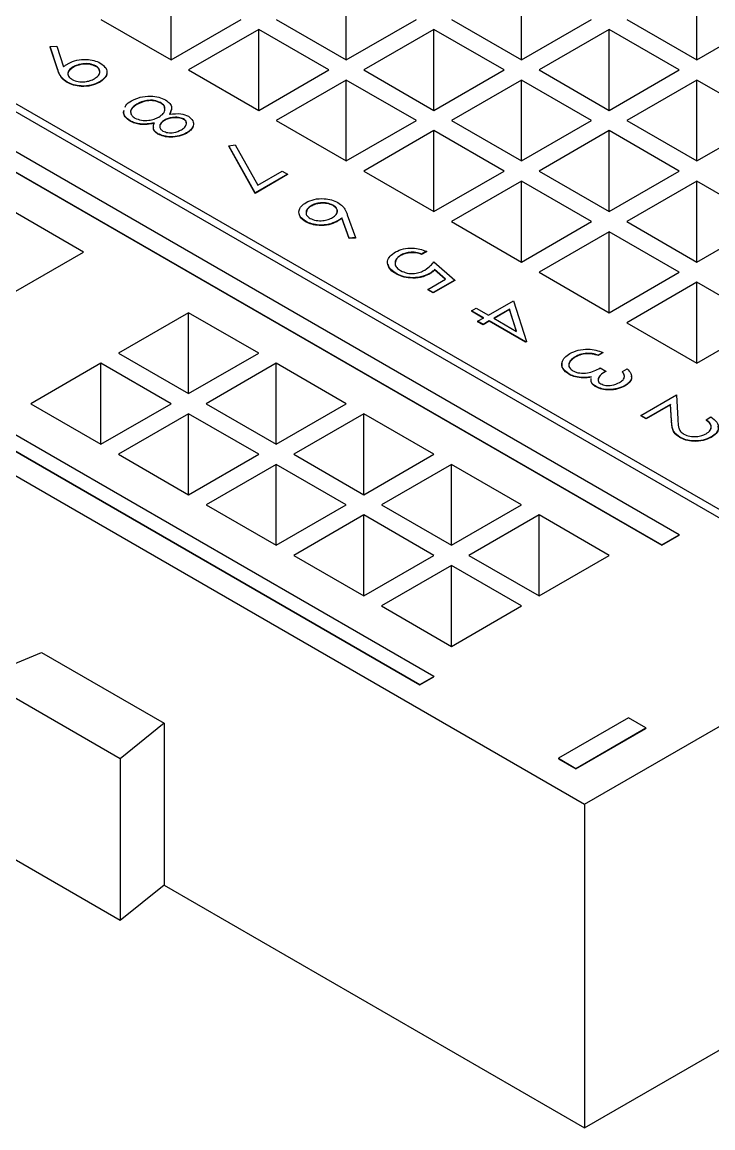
# Model space of a CAD drawing. Header units: millimetres. Extents: x 45 to 155, y 46 to 185.
# Drawn here: x 102.214 to 105.001, y 158.981 to 163.444 of the extents above; entities that cross this region are included whole.
import ezdxf

# ---------------------------------------------------------------- set-up
doc = ezdxf.new("R2010")
doc.units = ezdxf.units.MM

msp = doc.modelspace()

# ---------------------------------------------------------------- linework, layer by layer
at = {"color": 7, "linetype": 'Continuous', "lineweight": 25}
for p, q in [((94.1175, 167.7416), (105.7565, 161.0225)), ((105.7848, 161.0389), (94.1458, 167.7579)), ((104.8656, 161.3752), (94.5418, 167.335)), ((94.4711, 167.2942), (104.7949, 161.3344)), ((94.4711, 167.2925), (104.7949, 161.3328)), ((92.8447, 167.0068), (104.4837, 160.2878)), ((103.8756, 160.8037), (93.5519, 166.7635)), ((93.4953, 166.7308), (103.819, 160.7711)), ((93.4953, 166.7292), (103.819, 160.7694)), ((102.815, 163.2921), (102.815, 163.6187)), ((103.5221, 163.2921), (103.5221, 163.6187)), ((104.2292, 163.2921), (104.2292, 163.6187)), ((104.9363, 163.2921), (104.9363, 163.6187)), ((102.5321, 163.4554), (102.815, 163.2921)), ((102.815, 163.2921), (103.0978, 163.4554)), ((103.2392, 163.4554), (103.5221, 163.2921)), ((103.5221, 163.2921), (103.8049, 163.4554)), ((103.9463, 163.4554), (104.2292, 163.2921)), ((104.2292, 163.2921), (104.512, 163.4554)), ((104.6534, 163.4554), (104.9363, 163.2921)), ((104.9363, 163.2921), (105.2191, 163.4554)), ((103.1685, 163.4146), (102.8857, 163.2513)), ((103.4514, 163.2513), (103.1685, 163.4146)), ((103.1685, 163.088), (103.1685, 163.4146)), ((103.8756, 163.4146), (103.5928, 163.2513)), ((104.1585, 163.2513), (103.8756, 163.4146)), ((103.8756, 163.088), (103.8756, 163.4146)), ((104.5827, 163.4146), (104.2999, 163.2513)), ((104.8656, 163.2513), (104.5827, 163.4146)), ((104.5827, 163.088), (104.5827, 163.4146)), ((102.3276, 163.3453), (102.3534, 163.3479)), ((102.3578, 163.2524), (102.3276, 163.3453)), ((102.3276, 163.3453), (102.3276, 163.3436)), ((102.3578, 163.2508), (102.3276, 163.3436)), ((102.3534, 163.3479), (102.3806, 163.2641)), ((102.4196, 163.2633), (102.4196, 163.2617)), ((102.5112, 163.2676), (102.5112, 163.2659)), ((102.3578, 163.2524), (102.3578, 163.2508)), ((102.8857, 163.2513), (103.1685, 163.088)), ((103.1685, 163.088), (103.4514, 163.2513)), ((103.5928, 163.2513), (103.8756, 163.088)), ((103.8756, 163.088), (104.1585, 163.2513)), ((104.2999, 163.2513), (104.5827, 163.088)), ((104.5827, 163.088), (104.8656, 163.2513)), ((102.3957, 163.2023), (102.3957, 163.2007)), ((102.5266, 163.2027), (102.5266, 163.201)), ((103.5221, 163.2105), (103.2392, 163.0472)), ((103.8049, 163.0472), (103.5221, 163.2105)), ((103.5221, 162.8839), (103.5221, 163.2105)), ((104.2292, 163.2105), (103.9463, 163.0472)), ((104.512, 163.0472), (104.2292, 163.2105)), ((104.2292, 162.8839), (104.2292, 163.2105)), ((104.9363, 163.2105), (104.6534, 163.0472)), ((105.2191, 163.0472), (104.9363, 163.2105)), ((104.9363, 162.8839), (104.9363, 163.2105)), ((102.6226, 163.0805), (102.6255, 163.089)), ((102.6226, 163.0788), (102.6255, 163.0873)), ((102.6772, 163.1137), (102.6772, 163.1121)), ((102.7732, 163.1194), (102.7732, 163.1178)), ((102.8147, 163.0906), (102.8091, 163.0707)), ((102.6226, 163.0805), (102.6226, 163.0788)), ((102.6505, 163.0458), (102.6505, 163.0442)), ((102.7879, 163.0489), (102.7879, 163.0473)), ((102.8657, 163.0534), (102.8657, 163.0518)), ((103.2392, 163.0472), (103.5221, 162.8839)), ((103.5221, 162.8839), (103.8049, 163.0472)), ((103.9463, 163.0472), (104.2292, 162.8839)), ((104.2292, 162.8839), (104.512, 163.0472)), ((104.6534, 163.0472), (104.9363, 162.8839)), ((104.9363, 162.8839), (105.2191, 163.0472)), ((102.7621, 162.994), (102.7621, 162.9923)), ((102.8773, 162.9969), (102.8773, 162.9953)), ((103.8756, 163.0064), (103.5928, 162.8431)), ((104.1585, 162.8431), (103.8756, 163.0064)), ((103.8756, 162.6798), (103.8756, 163.0064)), ((104.5827, 163.0064), (104.2999, 162.8431)), ((104.8656, 162.8431), (104.5827, 163.0064)), ((104.5827, 162.6798), (104.5827, 163.0064)), ((103.0483, 162.9449), (103.0738, 162.9492)), ((103.0738, 162.9492), (103.1648, 162.7861)), ((103.0483, 162.9449), (103.0483, 162.9433)), ((103.1544, 162.7549), (103.0483, 162.9449)), ((103.1544, 162.7533), (103.0483, 162.9433)), ((103.2849, 162.8303), (103.1544, 162.7549)), ((103.2849, 162.8287), (103.1544, 162.7533)), ((103.1648, 162.7861), (103.2632, 162.8429)), ((103.2632, 162.8429), (103.2849, 162.8303)), ((103.2849, 162.8303), (103.2849, 162.8287)), ((103.5928, 162.8431), (103.8756, 162.6798)), ((103.8756, 162.6798), (104.1585, 162.8431)), ((104.2999, 162.8431), (104.5827, 162.6798)), ((104.5827, 162.6798), (104.8656, 162.8431)), ((104.2292, 162.8023), (103.9463, 162.639)), ((104.512, 162.639), (104.2292, 162.8023)), ((104.2292, 162.4757), (104.2292, 162.8023)), ((104.9363, 162.8023), (104.6534, 162.639)), ((105.2191, 162.639), (104.9363, 162.8023)), ((104.9363, 162.4757), (104.9363, 162.8023)), ((103.1544, 162.7549), (103.1544, 162.7533)), ((103.3801, 162.7031), (103.3801, 162.7015)), ((103.4684, 162.7055), (103.4684, 162.7039)), ((102.4614, 162.5165), (102.1786, 162.6798)), ((103.358, 162.6405), (103.358, 162.6389)), ((103.4838, 162.6406), (103.4838, 162.6389)), ((103.5334, 162.5726), (103.5038, 162.6544)), ((103.5038, 162.6544), (103.5038, 162.6528)), ((103.5334, 162.5709), (103.5038, 162.6528)), ((103.5261, 162.6668), (103.5596, 162.5744)), ((103.9463, 162.639), (104.2292, 162.4757)), ((104.2292, 162.4757), (104.512, 162.639)), ((104.6534, 162.639), (104.9363, 162.4757)), ((104.9363, 162.4757), (105.2191, 162.639)), ((104.5827, 162.5982), (104.2999, 162.4349)), ((104.8656, 162.4349), (104.5827, 162.5982)), ((104.5827, 162.2716), (104.5827, 162.5982)), ((103.5596, 162.5744), (103.5334, 162.5726)), ((103.5596, 162.5728), (103.5334, 162.5709)), ((103.5334, 162.5726), (103.5334, 162.5709)), ((103.5596, 162.5744), (103.5596, 162.5728)), ((102.1786, 162.3533), (102.4614, 162.5165)), ((103.7413, 162.5034), (103.7413, 162.5018)), ((103.8452, 162.5194), (103.8261, 162.5084)), ((103.8452, 162.5178), (103.8261, 162.5068)), ((103.8261, 162.5084), (103.8261, 162.5068)), ((103.8452, 162.5194), (103.8452, 162.5178)), ((103.8751, 162.477), (103.9594, 162.4033)), ((103.7214, 162.4308), (103.7214, 162.4291)), ((103.8575, 162.4292), (103.8575, 162.4276)), ((103.9228, 162.4072), (103.8784, 162.446)), ((103.8784, 162.446), (103.8784, 162.4444)), ((103.9216, 162.4066), (103.8784, 162.4444)), ((104.2999, 162.4349), (104.5827, 162.2716)), ((104.5827, 162.2716), (104.8656, 162.4349)), ((103.8506, 162.3656), (103.9228, 162.4072)), ((103.9594, 162.4033), (103.8724, 162.353)), ((103.9594, 162.4016), (103.8724, 162.3514)), ((103.9594, 162.4033), (103.9594, 162.4016)), ((104.9363, 162.3941), (104.6534, 162.2308)), ((105.2191, 162.2308), (104.9363, 162.3941)), ((104.9363, 162.0675), (104.9363, 162.3941)), ((103.8724, 162.353), (103.8506, 162.3656)), ((103.8506, 162.3656), (103.8506, 162.3639)), ((103.8724, 162.3514), (103.8506, 162.3639)), ((103.8724, 162.353), (103.8724, 162.3514)), ((104.0274, 162.2792), (104.0464, 162.2902)), ((104.0763, 162.251), (104.0274, 162.2792)), ((104.0274, 162.2792), (104.0274, 162.2776)), ((104.0464, 162.2902), (104.0954, 162.262)), ((104.0954, 162.262), (104.196, 162.32)), ((104.1804, 162.2859), (104.1171, 162.2494)), ((104.1804, 162.2843), (104.1185, 162.2486)), ((104.2092, 162.1962), (104.1804, 162.2859)), ((104.1804, 162.2859), (104.1804, 162.2843)), ((104.2086, 162.1966), (104.1804, 162.2843)), ((104.196, 162.32), (104.2488, 162.1559)), ((102.8857, 162.2716), (102.6028, 162.1083)), ((103.1685, 162.1083), (102.8857, 162.2716)), ((102.8857, 161.9451), (102.8857, 162.2716)), ((104.0749, 162.2501), (104.0274, 162.2776)), ((104.0518, 162.2368), (104.0763, 162.251)), ((104.0736, 162.2243), (104.0518, 162.2368)), ((104.0518, 162.2368), (104.0518, 162.2352)), ((104.0736, 162.2226), (104.0518, 162.2352)), ((104.0981, 162.2384), (104.0736, 162.2243)), ((104.0981, 162.2368), (104.0736, 162.2226)), ((104.2449, 162.1536), (104.0981, 162.2384)), ((104.0981, 162.2384), (104.0981, 162.2368)), ((104.2449, 162.152), (104.0981, 162.2368)), ((104.1171, 162.2494), (104.2092, 162.1962)), ((104.0736, 162.2243), (104.0736, 162.2226)), ((104.6534, 162.2308), (104.9363, 162.0675)), ((104.9363, 162.0675), (105.2191, 162.2308)), ((104.2488, 162.1559), (104.2449, 162.1536)), ((104.2488, 162.1542), (104.2449, 162.152)), ((104.2449, 162.1536), (104.2449, 162.152)), ((104.2488, 162.1559), (104.2488, 162.1542)), ((102.6028, 162.1083), (102.8857, 161.9451)), ((102.8857, 161.9451), (103.1685, 162.1083)), ((104.4927, 162.1076), (104.4927, 162.1059)), ((104.5577, 162.1112), (104.5387, 162.1002)), ((104.5577, 162.1096), (104.5387, 162.0986)), ((104.5387, 162.1002), (104.5387, 162.0986)), ((104.5577, 162.1112), (104.5577, 162.1096)), ((102.5321, 162.0675), (102.2493, 161.9042)), ((102.815, 161.9042), (102.5321, 162.0675)), ((102.5321, 161.741), (102.5321, 162.0675)), ((103.2392, 162.0675), (102.9564, 161.9042)), ((103.5221, 161.9042), (103.2392, 162.0675)), ((103.2392, 161.741), (103.2392, 162.0675)), ((104.4458, 162.0937), (104.4458, 162.0921)), ((104.4195, 162.0246), (104.4195, 162.023)), ((104.5468, 162.0484), (104.5686, 162.0359)), ((104.5686, 162.0359), (104.5686, 162.0342)), ((104.6366, 162.0343), (104.6556, 162.0453)), ((104.6366, 162.0343), (104.6366, 162.0327)), ((104.4698, 162.0102), (104.4698, 162.0085)), ((104.5298, 161.9735), (104.5298, 161.9719)), ((104.6469, 161.9774), (104.6469, 161.9758)), ((104.71, 161.8569), (104.8541, 161.9401)), ((104.8541, 161.9401), (104.8597, 161.8419)), ((102.2493, 161.9042), (102.5321, 161.741)), ((102.5321, 161.741), (102.815, 161.9042)), ((102.9564, 161.9042), (103.2392, 161.741)), ((103.2392, 161.741), (103.5221, 161.9042)), ((104.8305, 161.9013), (104.7318, 161.8443)), ((104.8305, 161.8997), (104.7318, 161.8427)), ((104.834, 161.838), (104.8305, 161.9013)), ((104.8305, 161.9013), (104.8305, 161.8997)), ((104.834, 161.8363), (104.8305, 161.8997)), ((102.8857, 161.8634), (102.6028, 161.7001)), ((103.1685, 161.7001), (102.8857, 161.8634)), ((102.8857, 161.5369), (102.8857, 161.8634)), ((103.5928, 161.8634), (103.3099, 161.7001)), ((103.8756, 161.7001), (103.5928, 161.8634)), ((103.5928, 161.5369), (103.5928, 161.8634)), ((104.7318, 161.8443), (104.71, 161.8569)), ((104.71, 161.8569), (104.71, 161.8553)), ((104.7318, 161.8427), (104.71, 161.8553)), ((104.7318, 161.8443), (104.7318, 161.8427)), ((104.834, 161.838), (104.834, 161.8363)), ((104.9738, 161.8396), (104.9928, 161.8506)), ((104.9738, 161.8396), (104.9738, 161.838)), ((104.8672, 161.7693), (104.8672, 161.7676)), ((104.9944, 161.7699), (104.9944, 161.7682)), ((102.6028, 161.7001), (102.8857, 161.5369)), ((102.8857, 161.5369), (103.1685, 161.7001)), ((103.3099, 161.7001), (103.5928, 161.5369)), ((103.5928, 161.5369), (103.8756, 161.7001)), ((103.2392, 161.6593), (102.9564, 161.496)), ((103.5221, 161.496), (103.2392, 161.6593)), ((103.2392, 161.3328), (103.2392, 161.6593)), ((103.9463, 161.6593), (103.6635, 161.496)), ((104.2292, 161.496), (103.9463, 161.6593)), ((103.9463, 161.3328), (103.9463, 161.6593)), ((102.9564, 161.496), (103.2392, 161.3328)), ((103.2392, 161.3328), (103.5221, 161.496)), ((103.6635, 161.496), (103.9463, 161.3328)), ((103.9463, 161.3328), (104.2292, 161.496)), ((103.5928, 161.4552), (103.3099, 161.2919)), ((103.8756, 161.2919), (103.5928, 161.4552)), ((103.5928, 161.1287), (103.5928, 161.4552)), ((104.2999, 161.4552), (104.017, 161.2919)), ((104.5827, 161.2919), (104.2999, 161.4552)), ((104.2999, 161.1287), (104.2999, 161.4552)), ((104.7949, 161.3344), (104.8656, 161.3752)), ((104.7949, 161.3328), (104.8656, 161.3736)), ((104.8656, 161.3752), (104.8656, 161.3736)), ((104.7949, 161.3344), (104.7949, 161.3328)), ((103.3099, 161.2919), (103.5928, 161.1287)), ((103.5928, 161.1287), (103.8756, 161.2919)), ((104.017, 161.2919), (104.2999, 161.1287)), ((104.2999, 161.1287), (104.5827, 161.2919)), ((103.9463, 161.2511), (103.6635, 161.0878)), ((104.2292, 161.0878), (103.9463, 161.2511)), ((103.9463, 160.9246), (103.9463, 161.2511)), ((103.6635, 161.0878), (103.9463, 160.9246)), ((103.9463, 160.9246), (104.2292, 161.0878)), ((104.4837, 160.2878), (105.7565, 161.0225)), ((102.0442, 160.7979), (102.2917, 160.9)), ((102.2917, 160.9), (102.7867, 160.6142)), ((102.6099, 160.4713), (102.0442, 160.7979)), ((103.819, 160.7711), (103.8756, 160.8037)), ((103.819, 160.7694), (103.8756, 160.8021)), ((103.819, 160.7711), (103.819, 160.7694)), ((103.8756, 160.8037), (103.8756, 160.8021)), ((104.6605, 160.6364), (104.3777, 160.4731)), ((104.7312, 160.5955), (104.6605, 160.6364)), ((102.7867, 160.6142), (102.6099, 160.4713)), ((102.7867, 160.6142), (102.7867, 159.961)), ((104.4484, 160.4323), (104.7312, 160.5955)), ((104.4484, 160.4306), (104.7312, 160.5939)), ((104.7312, 160.5955), (104.7312, 160.5939)), ((102.6099, 160.4713), (102.6099, 159.8181)), ((104.3777, 160.4731), (104.3777, 160.4714)), ((104.3777, 160.4731), (104.4484, 160.4323)), ((104.3777, 160.4714), (104.4484, 160.4306)), ((104.4484, 160.4323), (104.4484, 160.4306)), ((104.4837, 160.2878), (104.4837, 158.9813)), ((102.6099, 159.8181), (102.0442, 160.1447)), ((102.7867, 159.961), (102.6099, 159.8181)), ((102.7867, 159.961), (104.4837, 158.9813)), ((104.4837, 158.9813), (105.7664, 159.7218))]:
    msp.add_line(p, q, dxfattribs=at)
for points, knots in [([(102.3806, 163.2641), (102.3843, 163.2668), (102.3908, 163.2716), (102.3981, 163.276), (102.4013, 163.2779)], [0, 0, 0, 0, 0.559944, 1, 1, 1, 1]), ([(102.4196, 163.2617), (102.4137, 163.2576), (102.4021, 163.2495), (102.3968, 163.2376), (102.3994, 163.2317), (102.3997, 163.2309)], [0, 0, 0, 0, 0.465188, 0.928536, 1, 1, 1, 1]), ([(102.4196, 163.2633), (102.4135, 163.2592), (102.4015, 163.2511), (102.3972, 163.236), (102.4021, 163.2223), (102.4114, 163.2158), (102.416, 163.2126)], [0, 0, 0, 0, 0.280319, 0.55953, 0.779753, 1, 1, 1, 1]), ([(102.4013, 163.2779), (102.4118, 163.2828), (102.4327, 163.2925), (102.4708, 163.2952), (102.5049, 163.2909), (102.5211, 163.2831), (102.5291, 163.2792)], [0, 0, 0, 0, 0.279813, 0.559503, 0.779642, 1, 1, 1, 1]), ([(102.5112, 163.2676), (102.5033, 163.2708), (102.4877, 163.2774), (102.4598, 163.2767), (102.4366, 163.2719), (102.4252, 163.2662), (102.4196, 163.2633)], [0, 0, 0, 0, 0.278472, 0.558424, 0.779098, 1, 1, 1, 1]), ([(102.5112, 163.2659), (102.5033, 163.2692), (102.4877, 163.2758), (102.4598, 163.275), (102.4366, 163.2703), (102.4252, 163.2646), (102.4196, 163.2617)], [0, 0, 0, 0, 0.278472, 0.558424, 0.779098, 1, 1, 1, 1]), ([(102.5058, 163.2158), (102.5118, 163.22), (102.5238, 163.2283), (102.5285, 163.2435), (102.5251, 163.2576), (102.5158, 163.2642), (102.5112, 163.2676)], [0, 0, 0, 0, 0.280107, 0.560039, 0.780121, 1, 1, 1, 1]), ([(102.5259, 163.247), (102.5254, 163.2499), (102.5242, 163.2571), (102.516, 163.2626), (102.5112, 163.2659)], [0, 0, 0, 0, 0.404469, 1, 1, 1, 1]), ([(102.5291, 163.2792), (102.5378, 163.2728), (102.5551, 163.2602), (102.5576, 163.2371), (102.5475, 163.2172), (102.5336, 163.2075), (102.5266, 163.2027)], [0, 0, 0, 0, 0.279538, 0.558851, 0.779452, 1, 1, 1, 1]), ([(102.3957, 163.2023), (102.3887, 163.2072), (102.3773, 163.2153), (102.3679, 163.2287), (102.362, 163.2405), (102.3592, 163.2484), (102.3578, 163.2524)], [0, 0, 0, 0, 0.339327, 0.559469, 0.779721, 1, 1, 1, 1]), ([(102.3957, 163.2007), (102.3887, 163.2056), (102.3773, 163.2136), (102.3679, 163.2271), (102.362, 163.2388), (102.3592, 163.2468), (102.3578, 163.2508)], [0, 0, 0, 0, 0.339327, 0.559469, 0.779721, 1, 1, 1, 1]), ([(102.416, 163.2126), (102.4236, 163.2093), (102.4388, 163.2028), (102.466, 163.203), (102.4891, 163.2074), (102.5002, 163.213), (102.5058, 163.2158)], [0, 0, 0, 0, 0.278727, 0.558528, 0.779171, 1, 1, 1, 1]), ([(102.5549, 163.235), (102.555, 163.2347), (102.5562, 163.2282), (102.5465, 163.2155), (102.5332, 163.2059), (102.5266, 163.201)], [0, 0, 0, 0, 0.026722, 0.51342, 1, 1, 1, 1]), ([(102.5266, 163.2027), (102.5158, 163.1977), (102.4943, 163.1879), (102.4551, 163.1853), (102.4207, 163.1906), (102.404, 163.1984), (102.3957, 163.2023)], [0, 0, 0, 0, 0.279746, 0.559181, 0.7796213, 1, 1, 1, 1]), ([(102.5266, 163.201), (102.5158, 163.1961), (102.4943, 163.1863), (102.4551, 163.1837), (102.4207, 163.1889), (102.404, 163.1968), (102.3957, 163.2007)], [0, 0, 0, 0, 0.279746, 0.559181, 0.7796213, 1, 1, 1, 1]), ([(102.6298, 163.1012), (102.6304, 163.1037), (102.6329, 163.1136), (102.6458, 163.1209), (102.6556, 163.1264)], [0, 0, 0, 0, 0.24396, 1, 1, 1, 1]), ([(102.6556, 163.1264), (102.6665, 163.132), (102.6882, 163.1431), (102.7294, 163.1469), (102.7662, 163.1423), (102.784, 163.1341), (102.7929, 163.1301)], [0, 0, 0, 0, 0.280554, 0.559288, 0.779825, 1, 1, 1, 1]), ([(102.7732, 163.1194), (102.7649, 163.1228), (102.7483, 163.1296), (102.7101, 163.1291), (102.6896, 163.1195), (102.6772, 163.1137)], [0, 0, 0, 0, 0.279802, 0.56019, 1, 1, 1, 1]), ([(102.7732, 163.1178), (102.7649, 163.1212), (102.7483, 163.128), (102.7101, 163.1274), (102.6896, 163.1179), (102.6772, 163.1121)], [0, 0, 0, 0, 0.279802, 0.56019, 1, 1, 1, 1]), ([(102.7929, 163.1301), (102.7993, 163.1256), (102.812, 163.1166), (102.8197, 163.0956), (102.8132, 163.0812), (102.8091, 163.0723)], [0, 0, 0, 0, 0.280006, 0.559913, 1, 1, 1, 1]), ([(102.6772, 163.1121), (102.6705, 163.1076), (102.6573, 163.0987), (102.65, 163.0849), (102.6527, 163.0775), (102.6533, 163.076)], [0, 0, 0, 0, 0.441156, 0.880309, 1, 1, 1, 1]), ([(102.6772, 163.1137), (102.6704, 163.1092), (102.6568, 163.1002), (102.6502, 163.0836), (102.654, 163.0681), (102.6641, 163.0607), (102.6691, 163.057)], [0, 0, 0, 0, 0.280614, 0.559954, 0.780166, 1, 1, 1, 1]), ([(102.7657, 163.0612), (102.7725, 163.0659), (102.7861, 163.0752), (102.7917, 163.0922), (102.7886, 163.1081), (102.7783, 163.1156), (102.7732, 163.1194)], [0, 0, 0, 0, 0.280286, 0.56014, 0.78025, 1, 1, 1, 1]), ([(102.7889, 163.0973), (102.7884, 163.1003), (102.7873, 163.108), (102.7786, 163.114), (102.7732, 163.1178)], [0, 0, 0, 0, 0.381288, 1, 1, 1, 1]), ([(102.6505, 163.0458), (102.6423, 163.0515), (102.6277, 163.0618), (102.6242, 163.0747), (102.6226, 163.0805)], [0, 0, 0, 0, 0.5593849, 1, 1, 1, 1]), ([(102.6505, 163.0442), (102.6423, 163.0499), (102.6277, 163.0601), (102.6242, 163.0731), (102.6226, 163.0788)], [0, 0, 0, 0, 0.5593849, 1, 1, 1, 1]), ([(102.7479, 163.037), (102.7286, 163.0342), (102.7016, 163.0304), (102.6679, 163.0372), (102.6563, 163.0429), (102.6505, 163.0458)], [0, 0, 0, 0, 0.558308, 0.779106, 1, 1, 1, 1]), ([(102.7479, 163.0353), (102.7286, 163.0326), (102.7016, 163.0288), (102.6679, 163.0355), (102.6563, 163.0413), (102.6505, 163.0442)], [0, 0, 0, 0, 0.558308, 0.779106, 1, 1, 1, 1]), ([(102.6691, 163.057), (102.6774, 163.0537), (102.694, 163.047), (102.7231, 163.0476), (102.7477, 163.0522), (102.7597, 163.0582), (102.7657, 163.0612)], [0, 0, 0, 0, 0.27834, 0.558527, 0.779155, 1, 1, 1, 1]), ([(102.7879, 163.0473), (102.783, 163.0437), (102.7732, 163.0366), (102.7677, 163.0258), (102.7697, 163.0201), (102.7702, 163.0188)], [0, 0, 0, 0, 0.437067, 0.873621, 1, 1, 1, 1]), ([(102.7879, 163.0489), (102.7829, 163.0453), (102.7728, 163.0382), (102.7678, 163.0253), (102.7707, 163.0133), (102.7782, 163.0075), (102.7819, 163.0045)], [0, 0, 0, 0, 0.280237, 0.560145, 0.780435, 1, 1, 1, 1]), ([(102.8657, 163.0534), (102.8589, 163.056), (102.8453, 163.0612), (102.822, 163.06), (102.8023, 163.0561), (102.7927, 163.0513), (102.7879, 163.0489)], [0, 0, 0, 0, 0.2777644, 0.5582944, 0.7790977, 1, 1, 1, 1]), ([(102.8657, 163.0518), (102.8589, 163.0544), (102.8453, 163.0595), (102.822, 163.0584), (102.8023, 163.0545), (102.7927, 163.0497), (102.7879, 163.0473)], [0, 0, 0, 0, 0.2777644, 0.5582944, 0.7790977, 1, 1, 1, 1]), ([(102.8091, 163.0723), (102.8246, 163.0742), (102.8523, 163.0777), (102.8751, 163.0684), (102.8851, 163.0643)], [0, 0, 0, 0, 0.560131, 1, 1, 1, 1]), ([(102.8567, 163.0101), (102.8618, 163.0136), (102.8722, 163.0204), (102.8781, 163.0328), (102.8771, 163.0448), (102.8695, 163.0506), (102.8657, 163.0534)], [0, 0, 0, 0, 0.280651, 0.560566, 0.78062, 1, 1, 1, 1]), ([(102.8761, 163.0385), (102.876, 163.04), (102.8757, 163.045), (102.8699, 163.049), (102.8657, 163.0518)], [0, 0, 0, 0, 0.289821, 1, 1, 1, 1]), ([(102.8851, 163.0643), (102.8921, 163.0585), (102.9061, 163.0469), (102.9061, 163.0267), (102.8959, 163.0095), (102.8835, 163.0011), (102.8773, 162.9969)], [0, 0, 0, 0, 0.278817, 0.558437, 0.779147, 1, 1, 1, 1]), ([(102.7621, 162.994), (102.7573, 162.9973), (102.7477, 163.0039), (102.741, 163.0194), (102.7453, 163.0303), (102.7479, 163.037)], [0, 0, 0, 0, 0.280139, 0.560217, 1, 1, 1, 1]), ([(102.7621, 162.9923), (102.7574, 162.9956), (102.7479, 163.0023), (102.7421, 163.0132), (102.7442, 163.0196), (102.7449, 163.0217)], [0, 0, 0, 0, 0.399382, 0.798677, 1, 1, 1, 1]), ([(102.8773, 162.9969), (102.868, 162.9926), (102.8492, 162.9839), (102.8153, 162.9805), (102.7845, 162.9839), (102.7696, 162.9906), (102.7621, 162.994)], [0, 0, 0, 0, 0.2799503, 0.5596735, 0.7799611, 1, 1, 1, 1]), ([(102.8773, 162.9953), (102.868, 162.991), (102.8492, 162.9823), (102.8153, 162.9789), (102.7845, 162.9822), (102.7696, 162.989), (102.7621, 162.9923)], [0, 0, 0, 0, 0.2799503, 0.5596735, 0.7799611, 1, 1, 1, 1]), ([(102.7819, 163.0045), (102.7884, 163.002), (102.8016, 162.997), (102.8314, 162.9979), (102.8471, 163.0055), (102.8567, 163.0101)], [0, 0, 0, 0, 0.279013, 0.559917, 1, 1, 1, 1]), ([(102.9037, 163.0272), (102.9038, 163.0261), (102.9046, 163.0195), (102.8953, 163.0079), (102.8833, 162.9995), (102.8773, 162.9953)], [0, 0, 0, 0, 0.09258, 0.546144, 1, 1, 1, 1]), ([(103.3594, 162.7163), (103.37, 162.7211), (103.3912, 162.7307), (103.4299, 162.7332), (103.4637, 162.7277), (103.48, 162.72), (103.4882, 162.7161)], [0, 0, 0, 0, 0.279672, 0.559096, 0.779558, 1, 1, 1, 1]), ([(103.358, 162.6405), (103.3494, 162.6467), (103.3323, 162.6592), (103.3288, 162.6821), (103.3387, 162.7019), (103.3525, 162.7115), (103.3594, 162.7163)], [0, 0, 0, 0, 0.279693, 0.558958, 0.779486, 1, 1, 1, 1]), ([(103.3801, 162.7031), (103.3742, 162.699), (103.3625, 162.6907), (103.3582, 162.6757), (103.3622, 162.662), (103.3714, 162.6554), (103.3759, 162.6522)], [0, 0, 0, 0, 0.280022, 0.559893, 0.780009, 1, 1, 1, 1]), ([(103.3801, 162.7015), (103.3739, 162.6974), (103.3635, 162.6905), (103.3619, 162.6815), (103.3612, 162.6778)], [0, 0, 0, 0, 0.59247, 1, 1, 1, 1]), ([(103.4684, 162.7055), (103.461, 162.7088), (103.4461, 162.7152), (103.4194, 162.7154), (103.3966, 162.7113), (103.3856, 162.7059), (103.3801, 162.7031)], [0, 0, 0, 0, 0.278993, 0.558795, 0.779267, 1, 1, 1, 1]), ([(103.4684, 162.7039), (103.461, 162.7071), (103.4461, 162.7136), (103.4194, 162.7137), (103.3966, 162.7097), (103.3856, 162.7042), (103.3801, 162.7015)], [0, 0, 0, 0, 0.278993, 0.558795, 0.779267, 1, 1, 1, 1]), ([(103.4661, 162.6554), (103.472, 162.6595), (103.4838, 162.6676), (103.4874, 162.6826), (103.4822, 162.696), (103.473, 162.7023), (103.4684, 162.7055)], [0, 0, 0, 0, 0.280131, 0.559468, 0.779693, 1, 1, 1, 1]), ([(103.484, 162.6755), (103.4848, 162.6777), (103.4872, 162.6838), (103.4819, 162.6944), (103.4729, 162.7007), (103.4684, 162.7039)], [0, 0, 0, 0, 0.209607, 0.604729, 1, 1, 1, 1]), ([(103.4882, 162.7161), (103.495, 162.7113), (103.5063, 162.7033), (103.5158, 162.6901), (103.5218, 162.6786), (103.5247, 162.6707), (103.5261, 162.6668)], [0, 0, 0, 0, 0.339326, 0.559448, 0.7797, 1, 1, 1, 1]), ([(103.358, 162.6389), (103.3487, 162.645), (103.3349, 162.6541), (103.3341, 162.6659), (103.3338, 162.6696)], [0, 0, 0, 0, 0.678643, 1, 1, 1, 1]), ([(103.4838, 162.6406), (103.4735, 162.6358), (103.4528, 162.6263), (103.4151, 162.6242), (103.3818, 162.6289), (103.366, 162.6366), (103.358, 162.6405)], [0, 0, 0, 0, 0.279638, 0.559326, 0.779527, 1, 1, 1, 1]), ([(103.4838, 162.6389), (103.4735, 162.6342), (103.4528, 162.6247), (103.4151, 162.6225), (103.3818, 162.6273), (103.366, 162.635), (103.358, 162.6389)], [0, 0, 0, 0, 0.279638, 0.559326, 0.779527, 1, 1, 1, 1]), ([(103.3759, 162.6522), (103.3836, 162.6489), (103.3989, 162.6423), (103.4262, 162.6426), (103.4493, 162.647), (103.4605, 162.6526), (103.4661, 162.6554)], [0, 0, 0, 0, 0.278784, 0.558598, 0.779144, 1, 1, 1, 1]), ([(103.5038, 162.6544), (103.5003, 162.6517), (103.4942, 162.6468), (103.487, 162.6425), (103.4838, 162.6406)], [0, 0, 0, 0, 0.55991, 1, 1, 1, 1]), ([(103.5038, 162.6528), (103.5003, 162.6501), (103.4942, 162.6452), (103.487, 162.6408), (103.4838, 162.6389)], [0, 0, 0, 0, 0.55991, 1, 1, 1, 1]), ([(103.7214, 162.4308), (103.7116, 162.4378), (103.6921, 162.4519), (103.6855, 162.4777), (103.6966, 162.5005), (103.7126, 162.5112), (103.7206, 162.5166)], [0, 0, 0, 0, 0.279894, 0.559306, 0.779426, 1, 1, 1, 1]), ([(103.7413, 162.5034), (103.7342, 162.4983), (103.7202, 162.488), (103.717, 162.4694), (103.724, 162.453), (103.7355, 162.4452), (103.7412, 162.4413)], [0, 0, 0, 0, 0.279617, 0.559357, 0.779559, 1, 1, 1, 1]), ([(103.7206, 162.5166), (103.7306, 162.5213), (103.7507, 162.5308), (103.7875, 162.5332), (103.82, 162.5292), (103.8368, 162.5227), (103.8452, 162.5194)], [0, 0, 0, 0, 0.279632, 0.559041, 0.779372, 1, 1, 1, 1]), ([(103.7413, 162.5018), (103.7337, 162.4967), (103.7221, 162.4889), (103.7212, 162.4788), (103.7208, 162.4752)], [0, 0, 0, 0, 0.647069, 1, 1, 1, 1]), ([(103.8261, 162.5084), (103.8185, 162.511), (103.8032, 162.516), (103.7782, 162.5155), (103.757, 162.5111), (103.7465, 162.506), (103.7413, 162.5034)], [0, 0, 0, 0, 0.280006, 0.559203, 0.779604, 1, 1, 1, 1]), ([(103.8261, 162.5068), (103.8185, 162.5093), (103.8032, 162.5143), (103.7782, 162.5139), (103.757, 162.5094), (103.7465, 162.5043), (103.7413, 162.5018)], [0, 0, 0, 0, 0.280006, 0.559203, 0.779604, 1, 1, 1, 1]), ([(103.7214, 162.4291), (103.7109, 162.4361), (103.6943, 162.4471), (103.6924, 162.4614), (103.6917, 162.4666)], [0, 0, 0, 0, 0.635709, 1, 1, 1, 1]), ([(103.8392, 162.4438), (103.8473, 162.4495), (103.8617, 162.4597), (103.871, 162.4718), (103.8751, 162.477)], [0, 0, 0, 0, 0.559424, 1, 1, 1, 1]), ([(103.8575, 162.4292), (103.8463, 162.424), (103.8239, 162.4136), (103.7825, 162.4116), (103.7468, 162.4179), (103.7299, 162.4265), (103.7214, 162.4308)], [0, 0, 0, 0, 0.279686, 0.559005, 0.779285, 1, 1, 1, 1]), ([(103.8575, 162.4276), (103.8463, 162.4224), (103.8239, 162.4119), (103.7825, 162.41), (103.7468, 162.4163), (103.7299, 162.4248), (103.7214, 162.4291)], [0, 0, 0, 0, 0.279686, 0.559005, 0.779285, 1, 1, 1, 1]), ([(103.7412, 162.4413), (103.7493, 162.4375), (103.7656, 162.4299), (103.7958, 162.429), (103.821, 162.4344), (103.8331, 162.4407), (103.8392, 162.4438)], [0, 0, 0, 0, 0.279577, 0.558669, 0.779074, 1, 1, 1, 1]), ([(103.8784, 162.446), (103.8751, 162.4427), (103.8691, 162.4366), (103.8611, 162.4315), (103.8575, 162.4292)], [0, 0, 0, 0, 0.560064, 1, 1, 1, 1]), ([(103.8784, 162.4444), (103.8751, 162.441), (103.8691, 162.435), (103.8611, 162.4299), (103.8575, 162.4276)], [0, 0, 0, 0, 0.560064, 1, 1, 1, 1]), ([(104.4195, 162.0246), (104.4106, 162.0315), (104.3928, 162.0453), (104.3898, 162.07), (104.4017, 162.0912), (104.4168, 162.1014), (104.4244, 162.1065)], [0, 0, 0, 0, 0.279342, 0.558834, 0.779273, 1, 1, 1, 1]), ([(104.4244, 162.1065), (104.435, 162.1116), (104.4561, 162.1219), (104.4954, 162.1257), (104.5301, 162.121), (104.5485, 162.1145), (104.5577, 162.1112)], [0, 0, 0, 0, 0.279886, 0.558979, 0.779263, 1, 1, 1, 1]), ([(104.4927, 162.1076), (104.4828, 162.1063), (104.4651, 162.1039), (104.4517, 162.0969), (104.4458, 162.0937)], [0, 0, 0, 0, 0.558748, 1, 1, 1, 1]), ([(104.4927, 162.1059), (104.4828, 162.1046), (104.4651, 162.1023), (104.4517, 162.0952), (104.4458, 162.0921)], [0, 0, 0, 0, 0.558748, 1, 1, 1, 1]), ([(104.5387, 162.1002), (104.5306, 162.1027), (104.5161, 162.107), (104.4999, 162.1074), (104.4927, 162.1076)], [0, 0, 0, 0, 0.560694, 1, 1, 1, 1]), ([(104.5387, 162.0986), (104.5306, 162.1011), (104.5161, 162.1054), (104.4999, 162.1058), (104.4927, 162.1059)], [0, 0, 0, 0, 0.560694, 1, 1, 1, 1]), ([(104.4195, 162.023), (104.4103, 162.0299), (104.3923, 162.0434), (104.3927, 162.0604), (104.3929, 162.0687)], [0, 0, 0, 0, 0.51181, 1, 1, 1, 1]), ([(104.4458, 162.0921), (104.4391, 162.0876), (104.4257, 162.0786), (104.4182, 162.0645), (104.4208, 162.0568), (104.4214, 162.055)], [0, 0, 0, 0, 0.4321443, 0.8626909, 1, 1, 1, 1]), ([(104.4458, 162.0937), (104.439, 162.0892), (104.4253, 162.0802), (104.4184, 162.0636), (104.4215, 162.0479), (104.4316, 162.0404), (104.4367, 162.0367)], [0, 0, 0, 0, 0.280589, 0.560141, 0.780308, 1, 1, 1, 1]), ([(104.4698, 162.0102), (104.4593, 162.0116), (104.4404, 162.0141), (104.4259, 162.0214), (104.4195, 162.0246)], [0, 0, 0, 0, 0.55946, 1, 1, 1, 1]), ([(104.4698, 162.0085), (104.4593, 162.0099), (104.4404, 162.0125), (104.4259, 162.0198), (104.4195, 162.023)], [0, 0, 0, 0, 0.55946, 1, 1, 1, 1]), ([(104.4367, 162.0367), (104.4407, 162.0347), (104.4487, 162.0308), (104.4687, 162.0269), (104.5067, 162.0277), (104.5308, 162.0401), (104.5468, 162.0484)], [0, 0, 0, 0, 0.125576, 0.251167, 0.500604, 1, 1, 1, 1]), ([(104.5109, 162.013), (104.5034, 162.0116), (104.49, 162.0092), (104.476, 162.0099), (104.4698, 162.0102)], [0, 0, 0, 0, 0.5597945, 1, 1, 1, 1]), ([(104.5109, 162.0114), (104.5034, 162.01), (104.49, 162.0076), (104.476, 162.0082), (104.4698, 162.0085)], [0, 0, 0, 0, 0.5597945, 1, 1, 1, 1]), ([(104.5686, 162.0359), (104.5577, 162.0283), (104.5414, 162.017), (104.5362, 161.9996), (104.5408, 161.9901), (104.5462, 161.9863), (104.5489, 161.9844)], [0, 0, 0, 0, 0.499406, 0.748973, 0.87454, 1, 1, 1, 1]), ([(104.5686, 162.0342), (104.5567, 162.0268), (104.5419, 162.0174), (104.54, 162.0053), (104.5396, 162.0029)], [0, 0, 0, 0, 0.802103, 1, 1, 1, 1]), ([(104.6248, 161.9899), (104.6299, 161.9933), (104.6401, 162.0002), (104.647, 162.0164), (104.6405, 162.0275), (104.6366, 162.0343)], [0, 0, 0, 0, 0.280622, 0.560395, 1, 1, 1, 1]), ([(104.6432, 162.0098), (104.6435, 162.0106), (104.6471, 162.0181), (104.6416, 162.0258), (104.6366, 162.0327)], [0, 0, 0, 0, 0.1001562, 1, 1, 1, 1]), ([(104.6556, 162.0453), (104.6613, 162.0392), (104.6727, 162.027), (104.6746, 162.0072), (104.6653, 161.9899), (104.653, 161.9816), (104.6469, 161.9774)], [0, 0, 0, 0, 0.2802877, 0.5596797, 0.7797465, 1, 1, 1, 1]), ([(104.671, 162.0172), (104.672, 162.0128), (104.6741, 162.0031), (104.665, 161.9882), (104.6529, 161.9799), (104.6469, 161.9758)], [0, 0, 0, 0, 0.284995, 0.642346, 1, 1, 1, 1]), ([(104.5298, 161.9735), (104.5253, 161.9765), (104.5162, 161.9826), (104.5086, 161.9939), (104.5099, 162.0017), (104.5106, 162.0054)], [0, 0, 0, 0, 0.341174, 0.682075, 1, 1, 1, 1]), ([(104.5298, 161.9719), (104.5253, 161.9749), (104.5162, 161.9809), (104.5086, 161.9923), (104.5099, 162), (104.5106, 162.0038)], [0, 0, 0, 0, 0.341174, 0.682075, 1, 1, 1, 1]), ([(104.6469, 161.9774), (104.6373, 161.973), (104.6183, 161.9642), (104.5842, 161.9602), (104.5526, 161.9633), (104.5374, 161.9701), (104.5298, 161.9735)], [0, 0, 0, 0, 0.280085, 0.559868, 0.780099, 1, 1, 1, 1]), ([(104.6469, 161.9758), (104.6373, 161.9714), (104.6183, 161.9625), (104.5842, 161.9585), (104.5526, 161.9617), (104.5374, 161.9685), (104.5298, 161.9719)], [0, 0, 0, 0, 0.280085, 0.559868, 0.780099, 1, 1, 1, 1]), ([(104.5489, 161.9844), (104.5555, 161.9818), (104.5688, 161.9767), (104.5988, 161.9781), (104.615, 161.9854), (104.6248, 161.9899)], [0, 0, 0, 0, 0.278884, 0.56004, 1, 1, 1, 1]), ([(104.8672, 161.7693), (104.8583, 161.7759), (104.8436, 161.7869), (104.8378, 161.8059), (104.835, 161.8219), (104.8344, 161.8326), (104.834, 161.838)], [0, 0, 0, 0, 0.33837, 0.558748, 0.779361, 1, 1, 1, 1]), ([(104.8672, 161.7676), (104.8583, 161.7743), (104.8436, 161.7852), (104.8378, 161.8043), (104.835, 161.8202), (104.8344, 161.831), (104.834, 161.8363)], [0, 0, 0, 0, 0.33837, 0.558748, 0.779361, 1, 1, 1, 1]), ([(104.8597, 161.8419), (104.86, 161.8347), (104.8606, 161.8227), (104.8632, 161.8062), (104.869, 161.7922), (104.8794, 161.7849), (104.8846, 161.7812)], [0, 0, 0, 0, 0.340561, 0.560884, 0.780595, 1, 1, 1, 1]), ([(104.9736, 161.783), (104.9801, 161.7876), (104.9931, 161.7968), (104.9962, 161.8139), (104.9884, 161.8285), (104.9787, 161.8359), (104.9738, 161.8396)], [0, 0, 0, 0, 0.279729, 0.558969, 0.779193, 1, 1, 1, 1]), ([(104.9923, 161.8048), (104.9933, 161.8076), (104.9958, 161.815), (104.9881, 161.8269), (104.9786, 161.8343), (104.9738, 161.838)], [0, 0, 0, 0, 0.237064, 0.618029, 1, 1, 1, 1]), ([(104.9928, 161.8506), (105.0019, 161.8439), (105.0201, 161.8306), (105.0254, 161.8066), (105.0167, 161.7851), (105.0018, 161.7749), (104.9944, 161.7699)], [0, 0, 0, 0, 0.280033, 0.559551, 0.779669, 1, 1, 1, 1]), ([(105.0202, 161.8138), (105.0214, 161.8103), (105.0251, 161.8003), (105.0162, 161.7834), (105.0016, 161.7733), (104.9944, 161.7682)], [0, 0, 0, 0, 0.213013, 0.606316, 1, 1, 1, 1]), ([(104.9944, 161.7699), (104.984, 161.7649), (104.9634, 161.755), (104.9251, 161.7529), (104.8914, 161.7576), (104.8753, 161.7654), (104.8672, 161.7693)], [0, 0, 0, 0, 0.27989, 0.559224, 0.779582, 1, 1, 1, 1]), ([(104.9944, 161.7682), (104.984, 161.7633), (104.9634, 161.7534), (104.9251, 161.7512), (104.8914, 161.756), (104.8753, 161.7637), (104.8672, 161.7676)], [0, 0, 0, 0, 0.27989, 0.559224, 0.779582, 1, 1, 1, 1]), ([(104.8846, 161.7812), (104.892, 161.778), (104.9069, 161.7714), (104.9338, 161.7709), (104.9569, 161.7747), (104.968, 161.7802), (104.9736, 161.783)], [0, 0, 0, 0, 0.279151, 0.55896, 0.779341, 1, 1, 1, 1])]:
    msp.add_open_spline(points, degree=3, knots=knots, dxfattribs=at)

doc.saveas('drawing.dxf')
